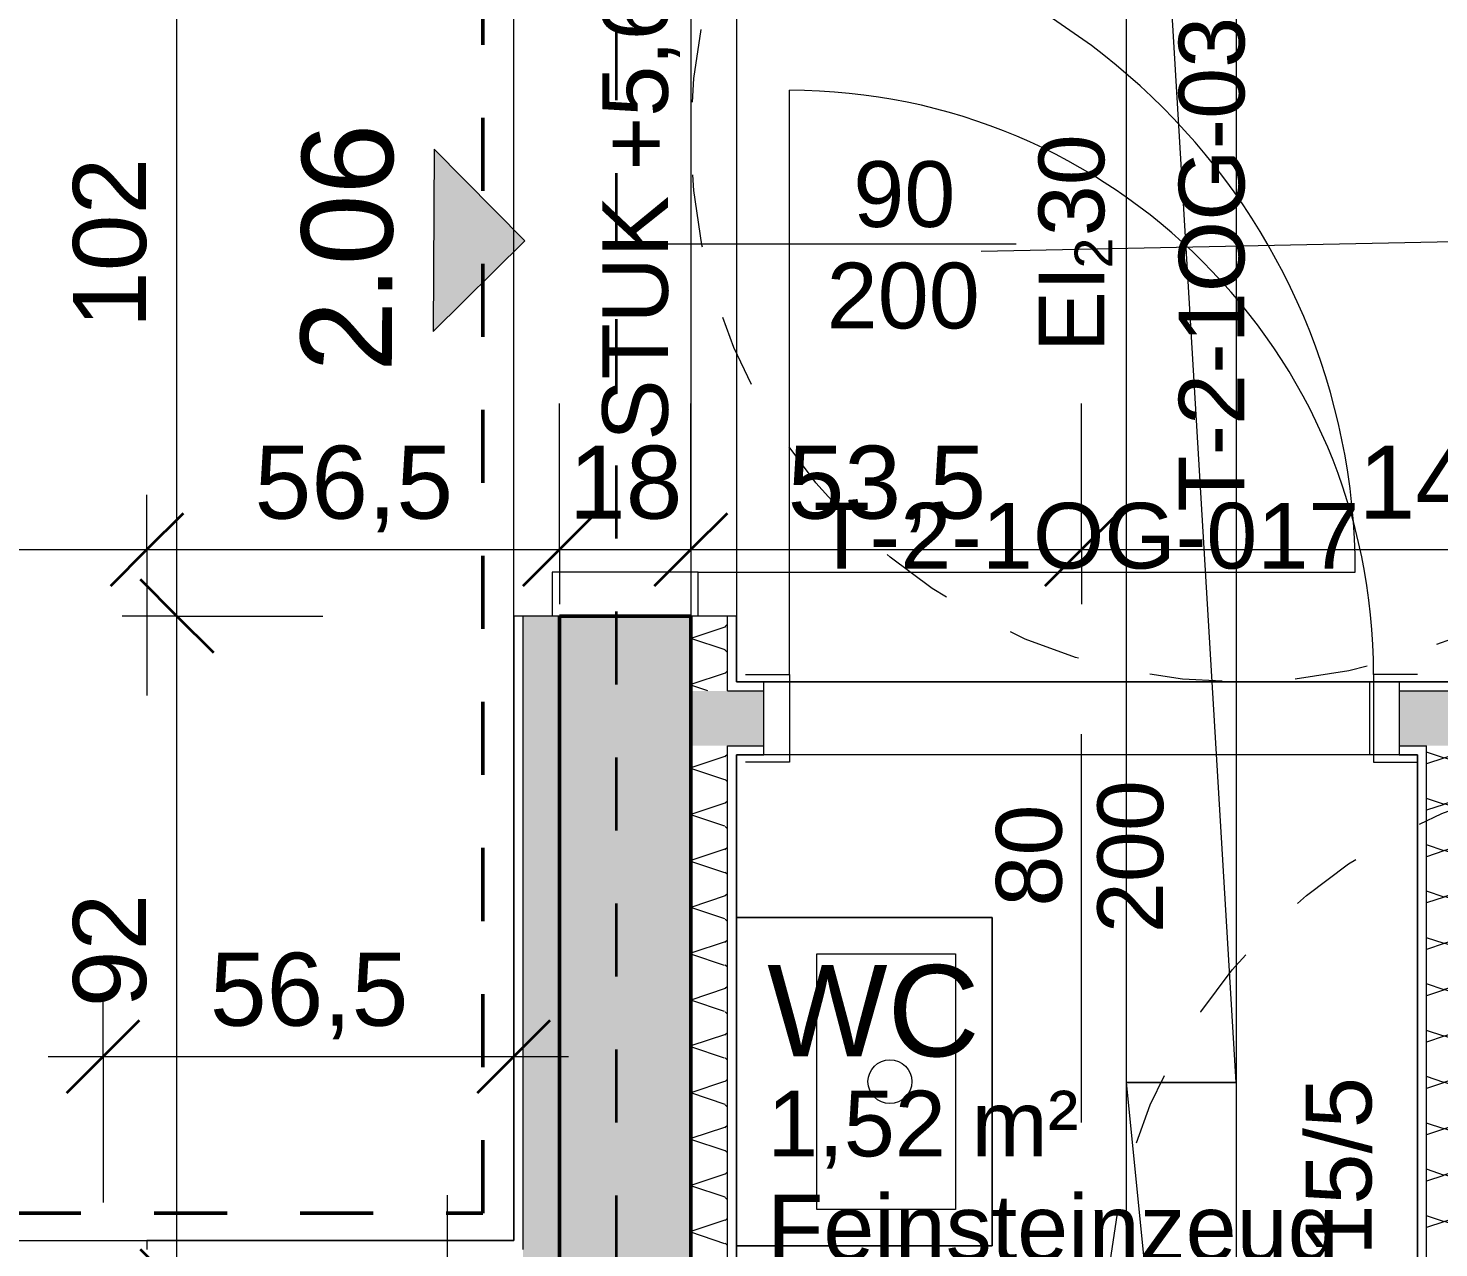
# Model space of a CAD drawing. Header units: metres. Extents: x -67.4 to -27.2, y 43.9 to 89.6.
# Drawn here: x -45.936 to -44.004, y 57.399 to 59.069 of the extents above; entities that cross this region are included whole.
import ezdxf

# ---------------------------------------------------------------- set-up
doc = ezdxf.new("R2010")
doc.units = ezdxf.units.M
doc.linetypes.add('Strich Punkt Mittel', pattern=[0.015875, 0.00635, -0.004763, 0, -0.004763])
doc.linetypes.add('Verdeckt', pattern=[0.003, 0.002, -0.001])
for name, color, linetype, lineweight in [('A_2D', 7, 'Continuous', 13), ('A_Bemassung-50_', 4, 'Continuous', 9), ('A_Bemassung_', 4, 'Continuous', 9), ('A_Beschriftung_', 7, 'Continuous', 9), ('A_Bodenschlitz', 7, 'Continuous', 5), ('A_Brandabschnitte', 30, 'Verdeckt', 50), ('A_Decken', 8, 'Continuous', 13), ('A_Raeume_', 7, 'Continuous', 5), ('A_Raeume_Beschriftung_', 7, 'Continuous', 9), ('A_Raster_', 1, 'Continuous', 9), ('A_Sanitaer', 3, 'Continuous', 13), ('A_Tueren', 31, 'Continuous', 13), ('A_Waende', 7, 'Continuous', 13)]:
    doc.layers.add(name, color=color, linetype=linetype, lineweight=lineweight)
doc.styles.add('Arial_2', font='arial.ttf', dxfattribs={"height": 0.09})
doc.styles.add('Arial_3', font='arial.ttf', dxfattribs={"height": 0.125})
doc.styles.add('Arial_5', font='arial.ttf', dxfattribs={"height": 0.1})
doc.styles.add('Segoe UI Symbol', font='seguisym.ttf', dxfattribs={"height": 0.09})
doc.dimstyles.new('WGA-Bemaßung_2', dxfattribs={"dimscale": 0.3048, "dimtxt": 0.102026, "dimasz": 0.328084, "dimexe": 0.246063, "dimexo": 0.0625, "dimgap": 0.04101, "dimtad": 1, "dimdec": 1, "dimlfac": 100, "dimrnd": 0.5, "dimdsep": 46, "dimtxsty": 'Arial_5', "dimblk1": 'OBLIQUE', "dimblk2": 'OBLIQUE', "dimsah": 1, "dimcen": 0.09, "dimdle": 0.246063, "dimazin": 2, "dimtfac": 1, "dimtdec": 4, "dimtix": 1, "dimtmove": 2, "dimatfit": 3, "dimfxl": 0.656168, "dimfxlon": 1, "dimtvp": 1, "dimtolj": 1, "dimtzin": 0, "dimarcsym": 2})
doc.dimstyles.new('WGA-Bemaßung_4', dxfattribs={"dimscale": 0.3048, "dimtxt": 0.102026, "dimasz": 0.328084, "dimexe": 0.246063, "dimexo": 0.0625, "dimgap": 0.04101, "dimtad": 1, "dimdec": 1, "dimlfac": 100, "dimrnd": 0.5, "dimdsep": 46, "dimtxsty": 'Arial_5', "dimblk1": 'OBLIQUE', "dimblk2": 'OBLIQUE', "dimsah": 1, "dimcen": 0.09, "dimdle": 0.246063, "dimazin": 2, "dimtfac": 1, "dimtdec": 4, "dimtix": 1, "dimtmove": 0, "dimatfit": 3, "dimfxl": 0.656168, "dimfxlon": 1, "dimtvp": 1, "dimtolj": 1, "dimtzin": 0, "dimarcsym": 2})

# ---------------------------------------------------------------- blocks, each defined once
blk = doc.blocks.new('UZ_D1 - SL_0900x2000_Wohnungstür-5426849-263_PP_01OG_BT2')
at = {"layer": 'A_Tueren', "lineweight": 5}
for p, q in [((0.45, 0.1), (0.45, 1)), ((-0.51, 0.1), (-0.45, 0.1)), ((-0.45, 0.1), (-0.45, -0.1)), ((0.45, 0.1), (0.45, -0.1)), ((0.51, 0.1), (0.45, 0.1)), ((-0.45, -0.1), (-0.51, -0.1)), ((0.45, -0.1), (0.51, -0.1))]:
    blk.add_line(p, q, dxfattribs=at)
blk.add_arc((0.45, 0.1), 0.9, 90, 180, dxfattribs=at)
blk = doc.blocks.new('UZ_D1 - SL_0800x2000_Zimmertür_Stahlzarge_GK-7175309-263_PP_01OG_BT2')
at = {"layer": 'A_Tueren', "lineweight": 5}
for p, q in [((-0.4, 0.06), (-0.46, 0.06)), ((-0.4, -0.06), (-0.4, 0.06)), ((0.4, 0.06), (0.46, 0.06)), ((0.4, -0.06), (0.4, 0.06)), ((-0.46, -0.06), (-0.4, -0.06)), ((0.46, -0.06), (0.4, -0.06)), ((0.4, -0.06), (0.4, -0.86))]:
    blk.add_line(p, q, dxfattribs=at)
blk.add_arc((0.4, -0.06), 0.8, 180, 270, dxfattribs=at)
blk = doc.blocks.new('Allg_BS - HKLS-8407947-263_PP_01OG_BT2')
at = {"layer": 'A_Bodenschlitz'}
for p, q in [((-0.4256, 0.0065), (0.1621, 0.0065)), ((0.1238, -0.0562), (0.7506, 0.0065)), ((0.1621, 0.0065), (0.7506, 0.0065)), ((0.7506, 0.0065), (0.7506, -0.1435)), ((-0.4256, -0.1111), (0.1238, -0.0562)), ((0.7506, -0.1435), (-0.4256, -0.1435))]:
    blk.add_line(p, q, dxfattribs=at)
blk = doc.blocks.new('Allg_BS - HKLS-8407943-263_PP_01OG_BT2')
at = {"layer": 'A_Bodenschlitz'}
for p, q in [((-1.2494, -0.1435), (-1.2494, 0.0065)), ((-1.2494, 0.0065), (0.682, 0.0065)), ((0.682, 0.0065), (1.132, 0.0065)), ((0.682, -0.0276), (1.132, -0.0006)), ((-1.2494, -0.1435), (0.682, -0.0276)), ((0.682, -0.1435), (-1.2494, -0.1435)), ((1.132, -0.1435), (0.682, -0.1435))]:
    blk.add_line(p, q, dxfattribs=at)
blk = doc.blocks.new('Sani_Handwaschbecken_Wandbasiert_eckig - 450 x 350-10186221-263_PP_01OG_BT2')
at = {"layer": 'A_Sanitaer', "lineweight": 5}
for p, q in [((0.3476, 0.3813), (-0.1024, 0.3813)), ((-0.1024, 0.3813), (-0.1024, 0.0313)), ((-0.1024, 0.0313), (-0.1024, 0.3813)), ((-0.1024, 0.3813), (0.3476, 0.3813)), ((0.3476, 0.0313), (0.3476, 0.3813)), ((0.3476, 0.3813), (0.3476, 0.0313)), ((-0.0524, 0.1413), (-0.0524, 0.3313)), ((-0.0524, 0.3313), (0.2976, 0.3313)), ((0.2976, 0.3313), (0.2976, 0.1413)), ((0.2976, 0.1413), (-0.0524, 0.1413))]:
    blk.add_line(p, q, dxfattribs=at)
blk.add_circle((0.1226, 0.2413), 0.03, dxfattribs=at)
blk = doc.blocks.new('BS_Tuer_PP - rechts-10002445-263_PP_01OG_BT2')
at = {"layer": 'A_Beschriftung_'}
blk.add_line((0, 0.000124), (0, -0.010513), dxfattribs=at)
blk = doc.blocks.new('BS_Tuer_PP - oben-10002441-263_PP_01OG_BT2')
at = {"layer": 'A_Beschriftung_'}
blk.add_line((0, 0.000124), (0, 0.010761), dxfattribs=at)
blk = doc.blocks.new('BS_Raum_Top_Pfeil - oben_links-2842557-263_PP_01OG_BT2')
at = {"layer": 'A_Raeume_Beschriftung_'}
blk.add_hatch(color=256, dxfattribs=at).paths.add_polyline_path([(-0.0025, 0.0075), (0.0025, 0.0075), (0, 0.005)])
for p, q in [((-0.0025, 0.0075), (0, 0.005)), ((0.0025, 0.0075), (-0.0025, 0.0075)), ((0, 0.005), (0.0025, 0.0075))]:
    blk.add_line(p, q, dxfattribs=at)
blk = doc.blocks.new('DIMBLOCK397-263_PP_01OG_BT2')
at = {"layer": 'A_Bemassung-50_', "transparency": 16777216}
for p, q in [((-46.7937, 58.3548), (-46.7937, 58.4298)), ((-45.7737, 58.3548), (-45.7737, 58.4298)), ((-46.7937, 58.3548), (-45.7737, 58.3548)), ((-46.7937, 58.3548), (-46.7937, 58.1548)), ((-45.7737, 58.3548), (-45.7737, 58.1548))]:
    blk.add_line(p, q, dxfattribs=at)
at = {"layer": 'A_Bemassung-50_', "lineweight": 35, "transparency": 16777216}
for p, q in [((-46.7937, 58.3548), (-46.7437, 58.4048)), ((-45.7737, 58.3548), (-45.7237, 58.4048)), ((-46.7937, 58.3548), (-46.8437, 58.3049)), ((-45.7737, 58.3548), (-45.8237, 58.3048))]:
    blk.add_line(p, q, dxfattribs=at)
at = {"layer": 'A_Bemassung-50_', "color": 0, "transparency": 16777216, "insert": (-46.399, 58.4972), "char_height": 0.1, "width": 0.276883, "attachment_point": 1, "rotation": 359.9983, "line_spacing_factor": 0.941778, "style": 'Arial_5'}
blk.add_mtext('102', dxfattribs=at)
blk = doc.blocks.new('_Oblique')
at = {"color": 0, "linetype": 'ByBlock', "lineweight": -2}
blk.add_line((-0.5, -0.5), (0.5, 0.5), dxfattribs=at)
blk = doc.blocks.new('DIMBLOCK398-263_PP_01OG_BT2')
at = {"layer": 'A_Bemassung-50_', "transparency": 16777216}
for p, q in [((-45.2087, 58.3548), (-45.2087, 58.5548)), ((-45.7737, 58.3548), (-45.7737, 58.4298)), ((-45.7737, 58.3548), (-45.2087, 58.3548)), ((-45.7737, 58.3548), (-45.7737, 58.1548)), ((-45.2087, 58.3548), (-45.2087, 58.2798))]:
    blk.add_line(p, q, dxfattribs=at)
at = {"layer": 'A_Bemassung-50_', "lineweight": 35, "transparency": 16777216}
for p, q in [((-45.7737, 58.3548), (-45.7237, 58.4048)), ((-45.2087, 58.3548), (-45.1587, 58.4048)), ((-45.7737, 58.3548), (-45.8237, 58.3048)), ((-45.2087, 58.3548), (-45.2587, 58.3048))]:
    blk.add_line(p, q, dxfattribs=at)
at = {"layer": 'A_Bemassung-50_', "color": 0, "transparency": 16777216, "insert": (-45.6262, 58.4971), "char_height": 0.1, "width": 0.323972, "attachment_point": 1, "rotation": 359.9983, "line_spacing_factor": 0.941778, "style": 'Arial_5'}
blk.add_mtext('56,5', dxfattribs=at)
blk = doc.blocks.new('DIMBLOCK399-263_PP_01OG_BT2')
at = {"layer": 'A_Bemassung-50_', "transparency": 16777216}
for p, q in [((-45.2087, 58.3548), (-45.2087, 58.5548)), ((-45.0287, 58.3548), (-45.0287, 58.5548)), ((-45.2087, 58.3548), (-45.0287, 58.3548)), ((-45.2087, 58.3548), (-45.2087, 58.2798)), ((-45.0287, 58.3548), (-45.0287, 58.2798))]:
    blk.add_line(p, q, dxfattribs=at)
at = {"layer": 'A_Bemassung-50_', "lineweight": 35, "transparency": 16777216}
for p, q in [((-45.2087, 58.3548), (-45.1587, 58.4048)), ((-45.0287, 58.3548), (-44.9787, 58.4048)), ((-45.2087, 58.3548), (-45.2587, 58.3048)), ((-45.0287, 58.3548), (-45.0787, 58.3048))]:
    blk.add_line(p, q, dxfattribs=at)
at = {"layer": 'A_Bemassung-50_', "color": 0, "transparency": 16777216, "insert": (-45.1956, 58.4971), "char_height": 0.1, "width": 0.184588, "attachment_point": 1, "rotation": 359.9983, "line_spacing_factor": 0.941778, "style": 'Arial_5'}
blk.add_mtext('18', dxfattribs=at)
blk = doc.blocks.new('DIMBLOCK400-263_PP_01OG_BT2')
at = {"layer": 'A_Bemassung-50_', "transparency": 16777216}
for p, q in [((-45.0287, 58.3548), (-45.0287, 58.5548)), ((-44.4937, 58.3548), (-44.4937, 58.5548)), ((-45.0287, 58.3548), (-44.4937, 58.3548)), ((-45.0287, 58.3548), (-45.0287, 58.2798)), ((-44.4937, 58.3548), (-44.4937, 58.2798))]:
    blk.add_line(p, q, dxfattribs=at)
at = {"layer": 'A_Bemassung-50_', "lineweight": 35, "transparency": 16777216}
for p, q in [((-45.0287, 58.3548), (-44.9787, 58.4048)), ((-44.4937, 58.3548), (-44.4437, 58.4048)), ((-45.0287, 58.3548), (-45.0787, 58.3048)), ((-44.4937, 58.3548), (-44.5437, 58.3048))]:
    blk.add_line(p, q, dxfattribs=at)
at = {"layer": 'A_Bemassung-50_', "color": 0, "transparency": 16777216, "insert": (-44.8962, 58.4971), "char_height": 0.1, "width": 0.323972, "attachment_point": 1, "rotation": 359.9983, "line_spacing_factor": 0.941778, "style": 'Arial_5'}
blk.add_mtext('53,5', dxfattribs=at)
blk = doc.blocks.new('DIMBLOCK401-263_PP_01OG_BT2')
at = {"layer": 'A_Bemassung-50_', "transparency": 16777216}
for p, q in [((-44.4937, 58.3548), (-44.4937, 58.5548)), ((-43.0037, 58.3547), (-43.0037, 58.5547)), ((-44.4937, 58.3548), (-43.0037, 58.3547)), ((-44.4937, 58.3548), (-44.4937, 58.2798)), ((-43.0037, 58.3547), (-43.0037, 58.2797))]:
    blk.add_line(p, q, dxfattribs=at)
at = {"layer": 'A_Bemassung-50_', "lineweight": 35, "transparency": 16777216}
for p, q in [((-44.4937, 58.3548), (-44.4437, 58.4048)), ((-43.0037, 58.3547), (-42.9537, 58.4047)), ((-44.4937, 58.3548), (-44.5437, 58.3048)), ((-43.0037, 58.3547), (-43.0537, 58.3047))]:
    blk.add_line(p, q, dxfattribs=at)
at = {"layer": 'A_Bemassung-50_', "color": 0, "transparency": 16777216, "insert": (-44.1143, 58.4971), "char_height": 0.1, "width": 0.276883, "attachment_point": 1, "rotation": 359.9983, "line_spacing_factor": 0.941778, "style": 'Arial_5'}
blk.add_mtext('149', dxfattribs=at)
blk = doc.blocks.new('DIMBLOCK513-263_PP_01OG_BT2')
at = {"layer": 'A_Bemassung-50_', "lineweight": 35, "transparency": 16777216}
for p, q in [((-45.7325, 58.2637), (-45.7825, 58.3137)), ((-45.7325, 58.2637), (-45.6825, 58.2137)), ((-45.7325, 57.3461), (-45.7825, 57.3961)), ((-45.7325, 57.3461), (-45.6825, 57.2961))]:
    blk.add_line(p, q, dxfattribs=at)
at = {"layer": 'A_Bemassung-50_', "transparency": 16777216}
for p, q in [((-45.7325, 58.2637), (-45.8075, 58.2637)), ((-45.7325, 57.3461), (-45.7325, 58.2637)), ((-45.7325, 58.2637), (-45.5325, 58.2637)), ((-45.7325, 57.3461), (-45.9325, 57.3461)), ((-45.7325, 57.3461), (-45.6575, 57.3461))]:
    blk.add_line(p, q, dxfattribs=at)
at = {"layer": 'A_Bemassung-50_', "color": 0, "transparency": 16777216, "insert": (-45.8748, 57.728), "char_height": 0.1, "width": 0.184588, "attachment_point": 1, "rotation": 90, "line_spacing_factor": 0.941778, "style": 'Arial_5'}
blk.add_mtext('92', dxfattribs=at)
blk = doc.blocks.new('DIMBLOCK514-263_PP_01OG_BT2')
at = {"layer": 'A_Bemassung-50_', "lineweight": 35, "transparency": 16777216}
for p, q in [((-45.7324, 59.2837), (-45.7824, 59.3337)), ((-45.7324, 59.2837), (-45.6824, 59.2337)), ((-45.7325, 58.2637), (-45.7825, 58.3137)), ((-45.7325, 58.2637), (-45.6825, 58.2137))]:
    blk.add_line(p, q, dxfattribs=at)
at = {"layer": 'A_Bemassung-50_', "transparency": 16777216}
for p, q in [((-45.7324, 59.2837), (-45.8074, 59.2837)), ((-45.7325, 58.2637), (-45.7324, 59.2837)), ((-45.7324, 59.2837), (-45.5324, 59.2837)), ((-45.7325, 58.2637), (-45.8075, 58.2637)), ((-45.7325, 58.2637), (-45.5325, 58.2637))]:
    blk.add_line(p, q, dxfattribs=at)
at = {"layer": 'A_Bemassung-50_', "color": 0, "transparency": 16777216, "insert": (-45.8748, 58.6583), "char_height": 0.1, "width": 0.276883, "attachment_point": 1, "rotation": 90, "line_spacing_factor": 0.941778, "style": 'Arial_5'}
blk.add_mtext('102', dxfattribs=at)
blk = doc.blocks.new('DIMBLOCK585-263_PP_01OG_BT2')
at = {"layer": 'A_Bemassung-50_', "transparency": 16777216}
for p, q in [((-45.2712, 57.6604), (-45.2712, 57.8604)), ((-45.8337, 57.6604), (-45.8337, 57.7354)), ((-45.9087, 57.6604), (-45.1962, 57.6604)), ((-45.8337, 57.6604), (-45.8337, 57.4604)), ((-45.2712, 57.6604), (-45.2712, 57.5854))]:
    blk.add_line(p, q, dxfattribs=at)
at = {"layer": 'A_Bemassung-50_', "lineweight": 35, "transparency": 16777216}
for p, q in [((-45.8337, 57.6604), (-45.7837, 57.7104)), ((-45.2712, 57.6604), (-45.2212, 57.7104)), ((-45.8337, 57.6604), (-45.8837, 57.6104)), ((-45.2712, 57.6604), (-45.3212, 57.6104))]:
    blk.add_line(p, q, dxfattribs=at)
at = {"layer": 'A_Bemassung-50_', "color": 0, "transparency": 16777216, "insert": (-45.6874, 57.8027), "char_height": 0.1, "width": 0.323972, "attachment_point": 1, "rotation": 359.9983, "line_spacing_factor": 0.941778, "style": 'Arial_5'}
blk.add_mtext('56,5', dxfattribs=at)
blk = doc.blocks.new('BS_Wand_Lollipop - links_unten-2026911-263_PP_01OG_BT2')
at = {"layer": 'A_Beschriftung_'}
for p, q in [((-0.00467, 0.001367), (-0.01347, 0.001367)), ((-0.003087, 0), (0.003, 0)), ((-0.00467, -0.001833), (-0.01347, -0.001833))]:
    blk.add_line(p, q, dxfattribs=at)
for centre, start, end in [((-0.01347, -0.000233), 90, 270), ((-0.00467, -0.000233), 270, 90)]:
    blk.add_arc(centre, 0.0016, start, end, dxfattribs=at)

msp = doc.modelspace()

# ---------------------------------------------------------------- hatches: boundary and pattern name
at = {"layer": 'A_Waende', "lineweight": 5}
h = msp.add_hatch(dxfattribs=at)
h.set_pattern_fill('FP_106', color=250, angle=-112.36, style=0, pattern_type=2)
h.set_pattern_definition([(314.998, (-45.27071, 66.52067), (0.2539954, -0.1270123), [0.02245, -0.15715]), (314.998, (-45.16011, 66.47409), (0.2539954, -0.1270123), [0.02245, -0.15715]), (314.998, (-45.27058, 66.4579), (0.2539954, -0.1270123), [0.02245, -0.15715]), (314.998, (-45.159435, 66.41002), (0.2539954, -0.1270123), [0.02245, -0.15715]), (341.563, (-45.255255, 66.50566), (0.50799322, -0.12701842), [0.0502, -0.35141]), (341.563, (-45.207873, 66.489414), (0.50799322, -0.12701842), [0.0502, -0.35141]), (341.563, (-45.255504, 66.441966), (0.50799322, -0.12701842), [0.0502, -0.35141]), (341.563, (-45.206817, 66.426264), (0.50799322, -0.12701842), [0.0502, -0.35141]), (44.998, (-45.16018, 66.50548), (-0.2540043, -0.1269946), [0.02245, -0.15715]), (44.998, (-45.27058, 66.4579), (-0.2540043, -0.1269946), [0.02245, -0.15715]), (44.998, (-45.1595, 66.4414), (-0.2540043, -0.1269946), [0.02245, -0.15715]), (44.998, (-45.27083, 66.3942), (-0.2540043, -0.1269946), [0.02245, -0.15715]), (18.433, (-45.207873, 66.489414), (-0.50800209, -0.12698295), [0.0502, -0.35141]), (18.433, (-45.25557, 66.47335), (-0.50800209, -0.12698295), [0.0502, -0.35141]), (18.433, (-45.206817, 66.426264), (-0.50800209, -0.12698295), [0.0502, -0.35141]), (18.433, (-45.254514, 66.4102), (-0.50800209, -0.12698295), [0.0502, -0.35141])])
h.paths.add_polyline_path([(-45.2087, 57.3461), (-45.2087, 58.2637), (-45.2587, 58.2637), (-45.2587, 57.3461), (-45.2087, 57.3461)])
h.paths.add_polyline_path([(-45.2087, 59.2837), (-45.2086, 65.1463), (-45.2585, 65.1463), (-45.2587, 59.2837)])
h.paths.add_polyline_path([(-45.2084, 66.1663), (-45.2082, 73.7527), (-45.2582, 73.7527), (-45.2584, 66.1663)])
h.paths.add_polyline_path([(-45.2082, 74.7727), (-45.2082, 75.6964), (-45.2582, 75.6964), (-45.2582, 74.7727), (-45.2544, 74.7727)])
h = msp.add_hatch(dxfattribs=at)
h.set_pattern_fill('FP_4', color=250, style=0, pattern_type=2)
h.set_pattern_definition([(45, (0, 0), (-0.08980256, 0.08980256), []), (45, (0.0898, 0), (-0.08980256, 0.08980256), [0.0635, -0.03175])])
h.paths.add_polyline_path([(-45.0288, 55.8287), (-45.0288, 55.8287), (-45.0287, 58.2637), (-45.2087, 58.2637), (-45.2087, 55.8287), (-45.1463, 55.8287)])
h.paths.add_polyline_path([(-45.0287, 59.2837), (-45.0285, 65.1463), (-45.2085, 65.1463), (-45.2085, 59.2837), (-45.0287, 59.2837)])
h.paths.add_polyline_path([(-45.0285, 64.5347), (-45.0285, 64.5347), (-45.0285, 64.6292)])
h.paths.add_polyline_path([(-45.0285, 64.5075), (-45.0285, 64.5075), (-45.0285, 64.5347)])
h.paths.add_polyline_path([(-45.0285, 64.2113), (-45.0285, 64.2113), (-45.0285, 64.5075)])
h.paths.add_polyline_path([(-45.0285, 66.1663), (-45.0284, 66.1663), (-45.0282, 73.7527), (-45.2082, 73.7527), (-45.2082, 66.1663), (-45.033, 66.1663)])
h.paths.add_polyline_path([(-45.0282, 74.7727), (-45.0282, 75.6964), (-45.2082, 75.6964), (-45.2082, 74.7727), (-45.0282, 74.7727)])
h = msp.add_hatch(dxfattribs=at)
h.set_pattern_fill('FP_158', color=250, angle=247.64, style=0, pattern_type=2)
h.set_pattern_definition([(134.998, (-44.96654, 59.09028), (-0.253995, 0.127012), [0.02245, -0.15715]), (134.998, (-45.07676, 59.13778), (-0.253995, 0.127012), [0.02245, -0.15715]), (134.998, (-44.96629, 59.15397), (-0.253995, 0.127012), [0.02245, -0.15715]), (134.998, (-45.077815, 59.20093), (-0.2539954, 0.127012), [0.02245, -0.15715]), (161.563, (-44.981615, 59.10621), (-0.5079932, 0.1270184), [0.0502, -0.35141]), (161.563, (-45.029377, 59.12153), (-0.5079932, 0.1270184), [0.0502, -0.35141]), (161.563, (-44.981746, 59.16898), (-0.5079932, 0.1270184), [0.0502, -0.35141]), (161.563, (-45.029128, 59.185226), (-0.5079932, 0.1270184), [0.0502, -0.35141]), (224.998, (-45.07707, 59.10547), (0.254004, 0.126995), [0.02245, -0.15715]), (224.998, (-44.96629, 59.15397), (0.254004, 0.1269946), [0.02245, -0.15715]), (224.998, (-45.07682, 59.16916), (0.254004, 0.1269946), [0.02245, -0.15715]), (224.998, (-44.96642, 59.21674), (0.254004, 0.1269946), [0.02245, -0.15715]), (198.433, (-45.029377, 59.12153), (0.5080021, 0.126983), [0.0502, -0.35141]), (198.433, (-44.98168, 59.137595), (0.5080021, 0.126983), [0.0502, -0.35141]), (198.433, (-45.029128, 59.185226), (0.5080021, 0.126983), [0.0502, -0.35141]), (198.433, (-44.98143, 59.20129), (0.5080021, 0.126983), [0.0502, -0.35141])])
h.paths.add_polyline_path([(-44.9787, 58.1612), (-44.9787, 58.2637), (-44.9787, 58.2637), (-45.0287, 58.2637), (-45.0287, 58.1612), (-44.9787, 58.1612)])
h.paths.add_polyline_path([(-44.9787, 59.2837), (-44.9786, 60.0188), (-45.0286, 60.0188), (-45.0286, 59.2837)])
h.paths.add_polyline_path([(-45.0286, 60.0063), (-45.0286, 60.0063), (-44.9818, 60.0063)])
h = msp.add_hatch(dxfattribs=at)
h.set_pattern_fill('FP_27', color=250, angle=-112.36, style=0, pattern_type=2)
h.set_pattern_definition([(44.998, (-43.26092, 58.074), (0.1270123, 0.2539954), [0.02245, -0.15715]), (44.998, (-43.213035, 58.185145), (0.1270123, 0.2539954), [0.02245, -0.15715]), (44.998, (-43.19722, 58.07375), (0.1270123, 0.2539954), [0.02245, -0.15715]), (44.998, (-43.14934, 58.184895), (0.1270123, 0.2539954), [0.02245, -0.15715]), (71.563, (-43.244984, 58.089076), (0.1270184, 0.5079932), [0.0502, -0.35141]), (71.563, (-43.22966, 58.13684), (0.1270184, 0.5079932), [0.0502, -0.35141]), (71.563, (-43.18091, 58.08975), (0.1270184, 0.5079932), [0.0502, -0.35141]), (71.563, (-43.165587, 58.137513), (0.1270184, 0.5079932), [0.0502, -0.35141]), (134.998, (-43.2448, 58.184155), (0.1269946, -0.2540043), [0.02245, -0.15715]), (134.998, (-43.19722, 58.07375), (0.1269946, -0.2540043), [0.02245, -0.15715]), (134.998, (-43.18165, 58.18521), (0.1269946, -0.2540043), [0.02245, -0.15715]), (134.998, (-43.13353, 58.0735), (0.1269946, -0.2540043), [0.02245, -0.15715]), (108.433, (-43.22966, 58.13684), (0.12698295, -0.5080021), [0.0502, -0.35141]), (108.433, (-43.2136, 58.08914), (0.12698295, -0.5080021), [0.0502, -0.35141]), (108.433, (-43.165587, 58.137513), (0.12698295, -0.5080021), [0.0502, -0.35141]), (108.433, (-43.149525, 58.089817), (0.12698295, -0.5080021), [0.0502, -0.35141])])
h.paths.add_polyline_path([(-41.4931, 58.1611), (-41.4931, 58.1611), (-42.5687, 58.1611), (-42.5687, 58.0861), (-41.4931, 58.0861)])
h.paths.add_polyline_path([(-41.4931, 58.0861), (-41.4806, 58.0861), (-41.4806, 58.1611), (-41.4931, 58.1611), (-41.4931, 58.0861)])
h.paths.add_polyline_path([(-41.4931, 58.0861), (-41.4931, 58.0861), (-41.4931, 58.1611)])
h.paths.add_polyline_path([(-43.4387, 58.0861), (-43.4387, 58.1611), (-44.0587, 58.1611), (-44.0587, 58.0862), (-43.4387, 58.0861)])
h.paths.add_polyline_path([(-44.9287, 58.0862), (-44.9287, 58.1612), (-45.0287, 58.1612), (-45.0287, 58.0862), (-44.9662, 58.0862)])
h.paths.add_polyline_path([(-45.0287, 58.0862), (-45.0287, 58.0862), (-45.0287, 58.0862)])
h = msp.add_hatch(dxfattribs=at)
h.set_pattern_fill('FP_159', color=250, angle=247.64, style=0, pattern_type=2)
h.set_pattern_definition([(135, (-44.96617, 57.26165), (-0.254, 0.127003), [0.02245, -0.15715]), (135, (-45.07769, 57.3086), (-0.254, 0.127003), [0.02245, -0.15715]), (135, (-44.9663, 57.324415), (-0.254, 0.1270034), [0.02245, -0.15715]), (135, (-45.07744, 57.3723), (-0.254, 0.1270034), [0.02245, -0.15715]), (161.565, (-44.98255, 57.277033), (-0.5079977, 0.1270007), [0.0502, -0.35141]), (161.565, (-45.02993, 57.29328), (-0.5079977, 0.1270007), [0.0502, -0.35141]), (161.565, (-44.9823, 57.340727), (-0.5079977, 0.1270007), [0.0502, -0.35141]), (161.565, (-45.030062, 57.35605), (-0.5079977, 0.1270007), [0.0502, -0.35141]), (225, (-45.07763, 57.27722), (0.254, 0.127003), [0.02245, -0.15715]), (225, (-44.9663, 57.324415), (0.254, 0.1270034), [0.02245, -0.15715]), (225, (-45.07738, 57.34091), (0.254, 0.1270034), [0.02245, -0.15715]), (225, (-44.96605, 57.38811), (0.254, 0.1270034), [0.02245, -0.15715]), (198.435, (-45.02993, 57.29328), (0.5079977, 0.1270007), [0.0502, -0.35141]), (198.435, (-44.982234, 57.309343), (0.5079977, 0.1270007), [0.0502, -0.35141]), (198.435, (-45.030062, 57.35605), (0.5079977, 0.1270007), [0.0502, -0.35141]), (198.435, (-44.982365, 57.37211), (0.5079977, 0.1270007), [0.0502, -0.35141])])
h.paths.add_polyline_path([(-44.9787, 56.4237), (-44.9787, 58.0862), (-45.0287, 58.0862), (-45.0287, 56.4237), (-44.9847, 56.4237)])
h = msp.add_hatch(dxfattribs=at)
h.set_pattern_fill('FP_31', color=250, angle=247.64, style=0, pattern_type=2)
h.set_pattern_definition([(134.998, (-43.93365, 57.14833), (-0.253995, 0.127012), [0.02245, -0.15715]), (134.998, (-44.04479, 57.19621), (-0.253995, 0.127012), [0.02245, -0.15715]), (134.998, (-43.9334, 57.21202), (-0.253995, 0.127012), [0.02245, -0.15715]), (134.998, (-44.04454, 57.2599), (-0.2539954, 0.127012), [0.02245, -0.15715]), (161.563, (-43.949644, 57.16464), (-0.5079932, 0.1270184), [0.0502, -0.35141]), (161.563, (-43.997407, 57.17996), (-0.5079932, 0.1270184), [0.0502, -0.35141]), (161.563, (-43.949395, 57.228334), (-0.5079932, 0.1270184), [0.0502, -0.35141]), (161.563, (-43.997157, 57.243656), (-0.5079932, 0.1270184), [0.0502, -0.35141]), (224.998, (-44.04472, 57.16482), (0.254004, 0.126995), [0.02245, -0.15715]), (224.998, (-43.9334, 57.21202), (0.254004, 0.1269946), [0.02245, -0.15715]), (224.998, (-44.04485, 57.22759), (0.254004, 0.1269946), [0.02245, -0.15715]), (224.998, (-43.93315, 57.27572), (0.254004, 0.1269946), [0.02245, -0.15715]), (198.433, (-43.997407, 57.17996), (0.5080021, 0.126983), [0.0502, -0.35141]), (198.433, (-43.94971, 57.196024), (0.5080021, 0.126983), [0.0502, -0.35141]), (198.433, (-43.997157, 57.243656), (0.5080021, 0.126983), [0.0502, -0.35141]), (198.433, (-43.94946, 57.25972), (0.5080021, 0.126983), [0.0502, -0.35141])])
h.paths.add_polyline_path([(-43.9462, 56.2236), (-43.9462, 58.0861), (-44.0212, 58.0861), (-44.0212, 56.2236), (-44.0009, 56.2236)])

# ---------------------------------------------------------------- linework, layer by layer
at = {"layer": 'A_2D', "linetype": 'Verdeckt', "lineweight": 5}
for centre in [(-44.2787, 58.9233), (-43.7085, 57.3023)]:
    msp.add_circle(centre, 0.75, dxfattribs=at)
at = {"layer": 'A_Brandabschnitte'}
for p, q in [((-45.3137, 57.4461), (-45.3132, 75.5836)), ((-46.7639, 57.4461), (-45.3137, 57.4461))]:
    msp.add_line(p, q, dxfattribs=at)
at = {"layer": 'A_Decken'}
for p, q in [((-45.0287, 59.2837), (-45.0287, 58.2637)), ((-44.0587, 58.1737), (-44.9287, 58.1737)), ((-44.0987, 58.0737), (-44.0987, 58.1737)), ((-44.0587, 58.0737), (-44.0987, 58.0737))]:
    msp.add_line(p, q, dxfattribs=at)
at = {"layer": 'A_Raeume_', "flags": 128}
for points in [[(-45.2707, 75.6339), (-46.8207, 75.634), (-46.8211, 60.1286), (-46.8836, 60.1286), (-46.8836, 60.127), (-46.8836, 58.7527), (-46.8836, 58.7511), (-46.8212, 58.7511), (-46.8212, 58.6611), (-46.8212, 57.8936), (-46.8212, 57.4086), (-45.2712, 57.4086)], [(-43.9837, 58.1736), (-41.4931, 58.1736), (-41.493, 59.4686), (-43.1735, 59.4686), (-43.1735, 60.0062), (-44.9661, 60.0063), (-44.9662, 58.1737)], [(-44.0337, 58.0737), (-44.9662, 58.0737), (-44.9662, 56.4487), (-44.0337, 56.4487)]]:
    msp.add_lwpolyline(points, close=True, dxfattribs=at)
at = {"layer": 'A_Raeume_Beschriftung_'}
msp.add_line((-43.3625, 58.789), (-44.6309, 58.7632), dxfattribs=at)
at = {"layer": 'A_Raster_', "linetype": 'Strich Punkt Mittel', "lineweight": 35}
msp.add_line((-45.1301, 85.8701), (-45.1313, 46.5268), dxfattribs=at)
at = {"layer": 'A_Waende'}
for p, q in [((-45.2587, 58.2637), (-45.2712, 58.2637)), ((-45.2712, 58.2637), (-45.2712, 57.4086)), ((-45.2587, 58.2637), (-45.2587, 57.3961)), ((-44.9662, 58.2637), (-44.9787, 58.2637)), ((-44.9787, 58.1612), (-44.9787, 58.2637)), ((-44.9662, 58.1737), (-44.9662, 58.2637)), ((-44.9287, 58.1737), (-44.9662, 58.1737)), ((-44.9287, 58.1612), (-44.9287, 58.1737)), ((-43.4387, 58.1736), (-44.0587, 58.1737)), ((-44.0587, 58.1737), (-44.0587, 58.1612)), ((-44.9787, 58.1612), (-44.9287, 58.1612)), ((-44.0587, 58.1612), (-43.4387, 58.1611)), ((-44.9787, 58.0862), (-44.9287, 58.0862)), ((-44.9787, 56.4237), (-44.9787, 58.0862)), ((-44.9662, 58.0737), (-44.9287, 58.0737)), ((-44.9662, 56.4487), (-44.9662, 58.0737)), ((-44.9287, 58.0737), (-44.9287, 58.0862)), ((-44.0587, 58.0862), (-44.0587, 58.0737)), ((-44.0587, 58.0862), (-44.0212, 58.0862)), ((-44.0587, 58.0737), (-44.0337, 58.0737)), ((-44.0337, 58.0737), (-44.0337, 56.4487)), ((-44.0212, 56.4237), (-44.0212, 58.0862)), ((-45.2712, 57.4086), (-45.7737, 57.4086)), ((-45.7737, 57.4086), (-45.7737, 57.3961))]:
    msp.add_line(p, q, dxfattribs=at)
at = {"layer": 'A_Waende', "color": 250, "lineweight": 5}
for p, q in [((-45.2087, 58.2637), (-45.2587, 58.2637)), ((-44.9787, 58.2637), (-45.0287, 58.2637)), ((-44.9287, 58.0862), (-44.9287, 58.1612)), ((-44.0587, 58.1612), (-44.0587, 58.0862)), ((-45.0287, 58.0029), (-45.0287, 56.5763))]:
    msp.add_line(p, q, dxfattribs=at)
at = {"layer": 'A_Waende', "color": 10, "lineweight": 50}
for p, q in [((-45.2087, 58.2637), (-45.2088, 55.6487)), ((-45.0287, 58.2637), (-45.2087, 58.2637)), ((-45.0287, 58.2637), (-45.0287, 58.0862)), ((-45.0287, 58.0862), (-45.0287, 58.0029)), ((-45.0287, 56.4487), (-45.0287, 58.0737))]:
    msp.add_line(p, q, dxfattribs=at)

# ---------------------------------------------------------------- block references
at = {"layer": 'A_2D', "rotation": 89.99827587845373}
for name, p in [('Allg_BS - HKLS-8407943-263_PP_01OG_BT2', (-44.4254, 58.8743)), ('Allg_BS - HKLS-8407947-263_PP_01OG_BT2', (-44.4254, 56.8743))]:
    msp.add_blockref(name, p, dxfattribs=at)
at = {"layer": 'A_Beschriftung_', "xscale": 49.99999999999998, "yscale": 49.99999999999998, "zscale": 49.99999999999998}
for name, p, rotation in [('BS_Tuer_PP - rechts-10002445-263_PP_01OG_BT2', (-45.1087, 58.7737), 89.99827587845463), ('BS_Tuer_PP - oben-10002441-263_PP_01OG_BT2', (-44.4937, 57.5641), 359.9982758785824), ('BS_Wand_Lollipop - links_unten-2026911-263_PP_01OG_BT2', (-45.3619, 57.3207), 89.99999999999991)]:
    msp.add_blockref(name, p, dxfattribs=dict(at, rotation=rotation))
at = {"layer": 'A_Raeume_Beschriftung_', "xscale": 49.99999999999998, "yscale": 49.99999999999998, "zscale": 49.99999999999998, "rotation": 89.64000000000037}
msp.add_blockref('BS_Raum_Top_Pfeil - oben_links-2842557-263_PP_01OG_BT2', (-45.0059, 58.776), dxfattribs=at)
at = {"layer": 'A_Sanitaer', "rotation": 269.9999999999997}
msp.add_blockref('Sani_Handwaschbecken_Wandbasiert_eckig - 450 x 350-10186221-263_PP_01OG_BT2', (-44.9974, 57.7487), dxfattribs=at)
at = {"layer": 'A_Tueren'}
for name, p, rotation in [('UZ_D1 - SL_0900x2000_Wohnungstür-5426849-263_PP_01OG_BT2', (-45.1187, 58.7737), 269.9982758784547), ('UZ_D1 - SL_0800x2000_Zimmertür_Stahlzarge_GK-7175309-263_PP_01OG_BT2', (-44.4937, 58.1237), 179.998275878371)]:
    msp.add_blockref(name, p, dxfattribs=dict(at, rotation=rotation))

# ---------------------------------------------------------------- texts
at = {"layer": 'A_Beschriftung_', "char_height": 0.09, "attachment_point": 1}
for s, insert, width, rotation, style in [('STUK +5,66', (-45.1501, 58.5039), 0.82173, 90, 'Arial_2'), ('T-2-1OG-035', (-44.3605, 58.4068), 0.889873, 90, 'Arial_2'), ('30', (-44.5525, 58.7838), 0.168354, 90, 'Arial_2'), ('90', (-44.8063, 58.8866), 0.168354, 359.9983, 'Arial_2'), ('₂', (-44.5525, 58.7375), 0.056118, 90, 'Segoe UI Symbol'), ('200', (-44.8427, 58.7477), 0.252532, 359.9983, 'Arial_2'), ('EI', (-44.5525, 58.625), 0.136287, 90, 'Arial_2'), ('T-2-1OG-017', (-44.8606, 58.4188), 0.889873, 359.9983, 'Arial_2'), ('200', (-44.4719, 57.8294), 0.252532, 90, 'Arial_2'), ('80', (-44.6108, 57.8658), 0.168354, 90, 'Arial_2'), ('L/B/T = 150/15/5', (-44.1865, 56.6994), 1.110337, 90, 'Arial_2')]:
    msp.add_mtext(s, dxfattribs=dict(at, insert=insert, width=width, rotation=rotation, style=style))
at = {"layer": 'A_Raeume_Beschriftung_', "insert": (-45.5633, 58.5988), "char_height": 0.125, "width": 0.408861, "attachment_point": 1, "rotation": 89.64, "style": 'Arial_3'}
msp.add_mtext('2.06', dxfattribs=at)
at = {"layer": 'A_Raeume_Beschriftung_', "attachment_point": 1}
for s, insert, char_height, width, style in [('WC', (-44.9241, 57.7858), 0.125, 0.360759, 'Arial_3'), ('1,52 m²', (-44.9241, 57.6138), 0.09, 0.505063, 'Arial_2'), ('Feinsteinzeug', (-44.9241, 57.4713), 0.09, 0.909915, 'Arial_2')]:
    msp.add_mtext(s, dxfattribs=dict(at, insert=insert, char_height=char_height, width=width, style=style))

# ---------------------------------------------------------------- dimensions: what is measured, and where the dimension line sits
at = {"layer": 'A_Bemassung_'}
for base, p1, p2, angle, override, picture, middle in [((-45.7324, 59.2837), (-45.5325, 58.2637), (-45.5324, 59.2837), 89.9983, {"dimpost": '<>', "dimfxl": 1.02}, 'DIMBLOCK514-263_PP_01OG_BT2', (-45.796, 58.7737)), ((-45.2087, 58.3548), (-45.7737, 58.1548), (-45.2087, 58.5548), 359.9983, {"dimpost": '<>', "dimfxl": 0.692261}, 'DIMBLOCK398-263_PP_01OG_BT2', (-45.4912, 58.4184)), ((-45.0287, 58.3548), (-45.2087, 58.5548), (-45.0287, 58.5548), 359.9983, {"dimpost": '<>', "dimfxl": 0.18}, 'DIMBLOCK399-263_PP_01OG_BT2', (-45.1187, 58.4184)), ((-44.4937, 58.3548), (-45.0287, 58.5548), (-44.4937, 58.5548), 359.9983, {"dimpost": '<>', "dimfxl": 0.535}, 'DIMBLOCK400-263_PP_01OG_BT2', (-44.7612, 58.4184)), ((-45.7737, 58.3548), (-46.7937, 58.1548), (-45.7737, 58.1548), 359.9983, {"dimpost": '<>', "dimfxl": 1.02}, 'DIMBLOCK397-263_PP_01OG_BT2', (-46.2837, 58.4184)), ((-45.7325, 58.2637), (-45.9325, 57.3461), (-45.5325, 58.2637), 89.9983, {"dimpost": '<>', "dimfxl": 1.001005}, 'DIMBLOCK513-263_PP_01OG_BT2', (-45.796, 57.8049)), ((-45.2712, 57.6604), (-45.8337, 57.4604), (-45.2712, 57.8604), 359.9983, {"dimpost": '<>', "dimfxl": 0.690222}, 'DIMBLOCK585-263_PP_01OG_BT2', (-45.5524, 57.7239))]:
    dim = msp.add_linear_dim(base=base, p1=p1, p2=p2, angle=angle, dimstyle='WGA-Bemaßung_4', override=override, dxfattribs=at)
    dim.commit()
    dim.dimension.update_dxf_attribs({"geometry": picture, "text_midpoint": middle})
dim = msp.add_linear_dim(base=(-43.0037, 58.3547), p1=(-44.4937, 58.5548), p2=(-43.0037, 58.5547), angle=359.9983, dimstyle='WGA-Bemaßung_2', override={"dimpost": '<>', "dimfxl": 1.49}, dxfattribs=at)
dim.commit()
dim.dimension.update_dxf_attribs({"geometry": 'DIMBLOCK401-263_PP_01OG_BT2', "text_midpoint": (-43.9759, 58.4304), "dimtype": 160, "text_rotation": 359.9983})

doc.saveas('drawing.dxf')
